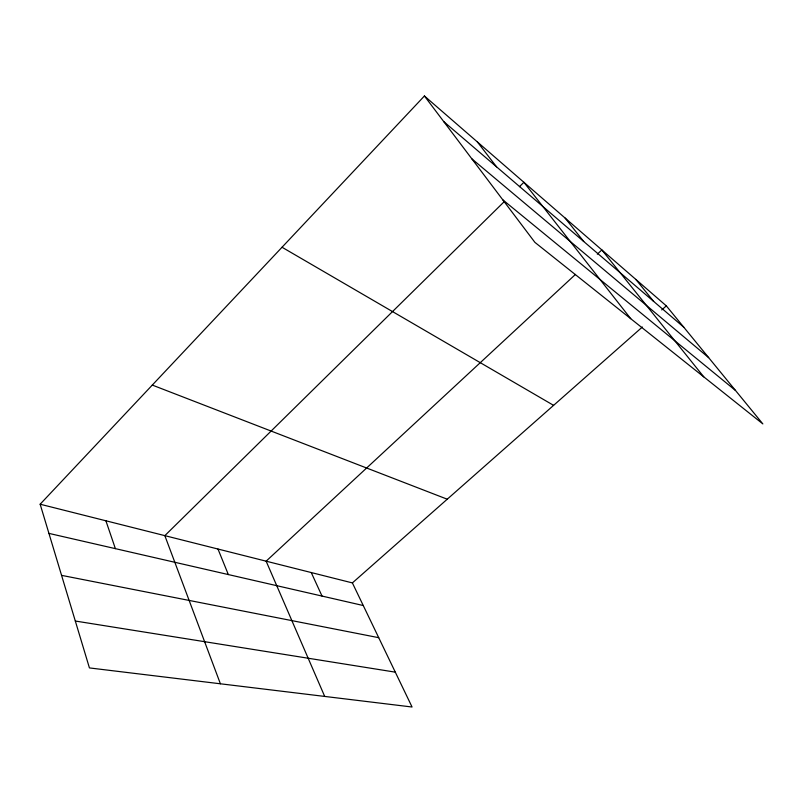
<?xml version="1.0" encoding="UTF-8"?>
<svg xmlns="http://www.w3.org/2000/svg" width="803" height="803" viewBox="0 0 803 803"><rect width="100%" height="100%" fill="white"/><g stroke="black" fill="none" stroke-linecap="round" stroke-linejoin="round"><path stroke-width="1.2" d="M40.15 504.214L352.387 582.918L412.059 707.011L89.434 667.925L40.15 504.214L424.416 95.989L666.329 305.873L762.85 423.914L534.898 242.365L424.416 95.989M504.304 201.573L164.836 535.651L220.403 683.795M519.441 186.677L523.897 182.301L630.736 318.691M575.47 274.415L266.134 561.177L324.703 696.422M597.312 254.16L601.859 249.944L703.779 376.868M352.387 582.918L642.37 327.012M661.722 309.938L666.329 305.873M75.321 621.03L395.297 672.151M61.57 575.36L378.715 637.682M48.933 533.393L363.257 605.532M152.299 385.079L447.241 499.205M282.034 247.254L553.588 405.354M502.768 199.796L735.528 390.499M471.853 158.833L708.668 357.656M443.768 121.624L683.765 327.192M635.795 279.384L653.652 301.406M565.111 218.055L583.741 241.522M477.363 141.93L496.575 166.853M311.253 572.549L322.023 596.067M217.984 549.041L228.333 574.567M105.896 520.786L115.381 548.64"/></g></svg>
